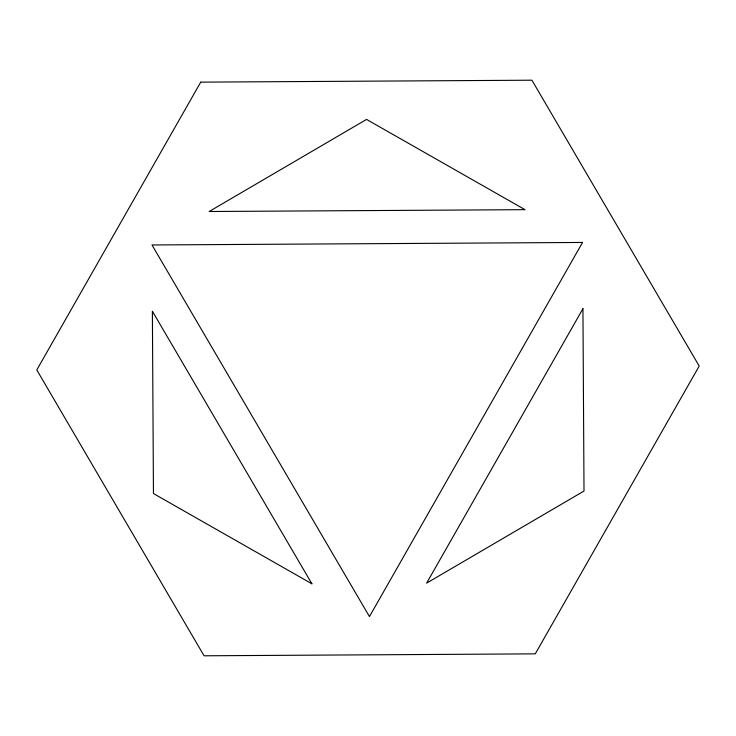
<?xml version="1.0" encoding="UTF-8"?>
<svg xmlns="http://www.w3.org/2000/svg" width="736" height="736" viewBox="0 0 736 736"><rect width="100%" height="100%" fill="white"/><g stroke="black" fill="none" stroke-linecap="round" stroke-linejoin="round"><path stroke-width="1.1" d="M200.726 82.138L36.8 369.941L204.074 655.794L535.274 653.862L699.2 366.059L531.926 80.206L200.726 82.138M582.553 242.448L369.454 616.584L151.993 244.968L582.553 242.448M582.94 308.688L426.622 583.133L584.007 491.032L582.94 308.688M366.546 119.416L209.162 211.508L524.998 209.668L366.546 119.416M311.898 583.795L153.447 493.552L152.38 311.208L311.898 583.795"/></g></svg>
